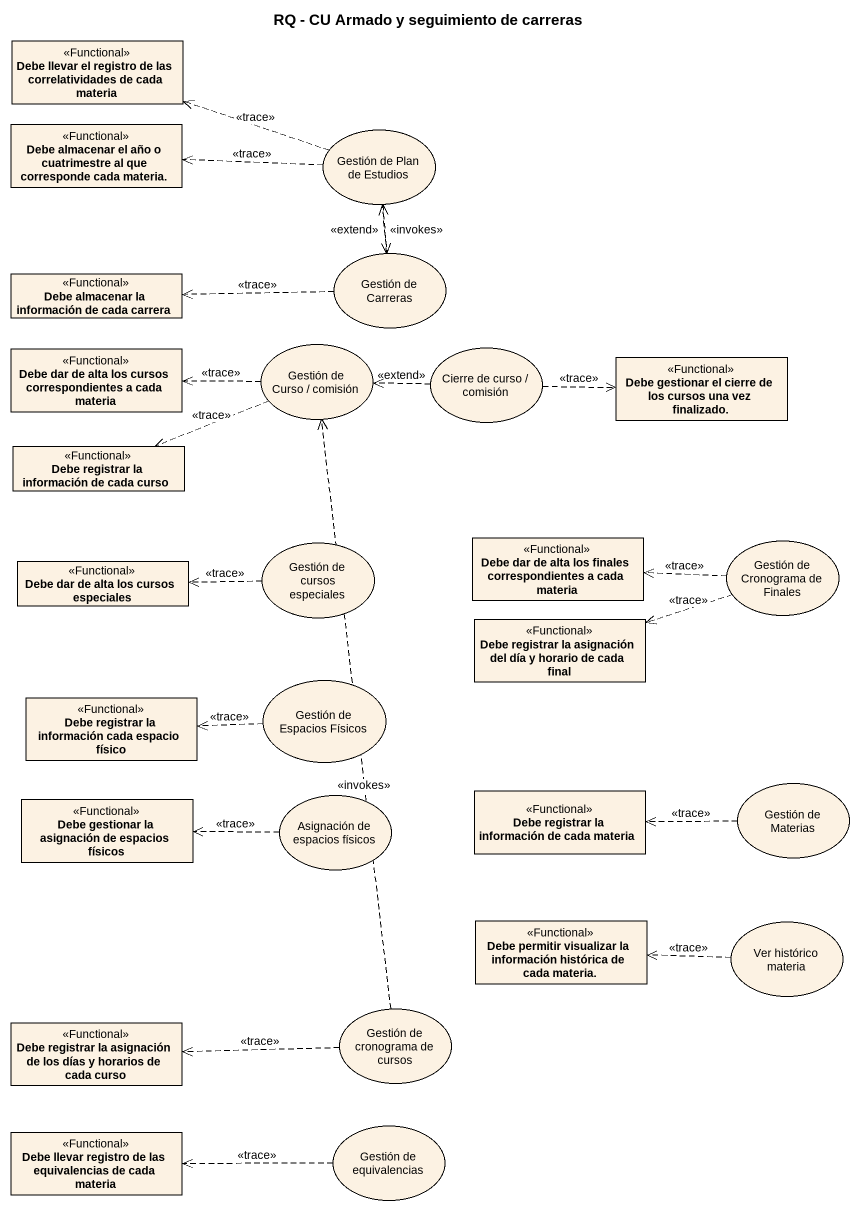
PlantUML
@startuml
title RQ - CU Armado y seguimiento de carreras
allowmixing
hide circle
hide empty members
class "Debe llevar el registro de las correlatividades de cada materia" as Debe_llevar_el_registro_de <<Functional>>
class "Debe almacenar el año o cuatrimestre al que corresponde cada materia." as Debe_almacenar_el_año_o <<Functional>>
usecase "Gestión de Plan de Estudios" as Gestión_de_Plan_de_Estudios
class "Debe almacenar la información de cada carrera" as Debe_almacenar_la <<Functional>>
usecase "Gestión de Carreras" as Gestión_de_Carreras
usecase "Gestión de Curso / comisión" as Gestión_de_Curso_comisión
class "Debe dar de alta los cursos correspondientes a cada materia" as Debe_dar_de_alta_los_cursos <<Functional>>
usecase "Cierre de curso / comisión" as Cierre_de_curso_comisión
class "Debe gestionar el cierre de los cursos una vez finalizado." as Debe_gestionar_el_cierre_de <<Functional>>
class "Debe registrar la información de cada curso" as Debe_registrar_la <<Functional>>
class "Debe dar de alta los finales correspondientes a cada materia" as Debe_dar_de_alta_los <<Functional>>
class "Debe dar de alta los cursos especiales" as Debe_dar_de_alta_los_cursos_2 <<Functional>>
usecase "Gestión de cursos especiales" as Gestión_de_cursos_especiales
usecase "Gestión de Cronograma de Finales" as Gestión_de_Cronograma_de
class "Debe registrar la asignación del día y horario de cada final" as Debe_registrar_la_2 <<Functional>>
usecase "Gestión de Espacios Físicos" as Gestión_de_Espacios_Físicos
class "Debe registrar la información cada espacio físico" as Debe_registrar_la_3 <<Functional>>
class "Debe gestionar la asignación de espacios físicos" as Debe_gestionar_la <<Functional>>
usecase "Asignación de espacios físicos" as Asignación_de_espacios
class "Debe registrar la información de cada materia" as Debe_registrar_la_4 <<Functional>>
usecase "Gestión de Materias" as Gestión_de_Materias
class "Debe permitir visualizar la información histórica de cada materia." as Debe_permitir_visualizar_la <<Functional>>
usecase "Ver histórico materia" as Ver_histórico_materia
class "Debe registrar la asignación de los días y horarios de cada curso" as Debe_registrar_la_5 <<Functional>>
usecase "Gestión de cronograma de cursos" as Gestión_de_cronograma_de
class "Debe llevar registro de las equivalencias de cada materia" as Debe_llevar_registro_de_las <<Functional>>
usecase "Gestión de equivalencias" as Gestión_de_equivalencias
Gestión_de_Plan_de_Estudios .left.> Debe_llevar_el_registro_de : <<trace>>
Gestión_de_Plan_de_Estudios .left.> Debe_almacenar_el_año_o : <<trace>>
Gestión_de_Plan_de_Estudios ..> Gestión_de_Carreras : <<extend>>
Gestión_de_Carreras .up.> Gestión_de_Plan_de_Estudios : <<invokes>>
Gestión_de_Carreras .left.> Debe_almacenar_la : <<trace>>
Gestión_de_Curso_comisión .left.> Debe_dar_de_alta_los_cursos : <<trace>>
Gestión_de_Curso_comisión .left.> Debe_registrar_la : <<trace>>
Cierre_de_curso_comisión .left.> Gestión_de_Curso_comisión : <<extend>>
Cierre_de_curso_comisión .right.> Debe_gestionar_el_cierre_de : <<trace>>
Gestión_de_cursos_especiales .left.> Debe_dar_de_alta_los_cursos_2 : <<trace>>
Gestión_de_Cronograma_de .left.> Debe_dar_de_alta_los : <<trace>>
Gestión_de_Cronograma_de .left.> Debe_registrar_la_2 : <<trace>>
Gestión_de_Espacios_Físicos .left.> Debe_registrar_la_3 : <<trace>>
Asignación_de_espacios .left.> Debe_gestionar_la : <<trace>>
Gestión_de_Materias .left.> Debe_registrar_la_4 : <<trace>>
Ver_histórico_materia .left.> Debe_permitir_visualizar_la : <<trace>>
Gestión_de_cronograma_de .up.> Gestión_de_Curso_comisión : <<invokes>>
Gestión_de_cronograma_de .left.> Debe_registrar_la_5 : <<trace>>
Gestión_de_equivalencias .left.> Debe_llevar_registro_de_las : <<trace>>
@enduml
